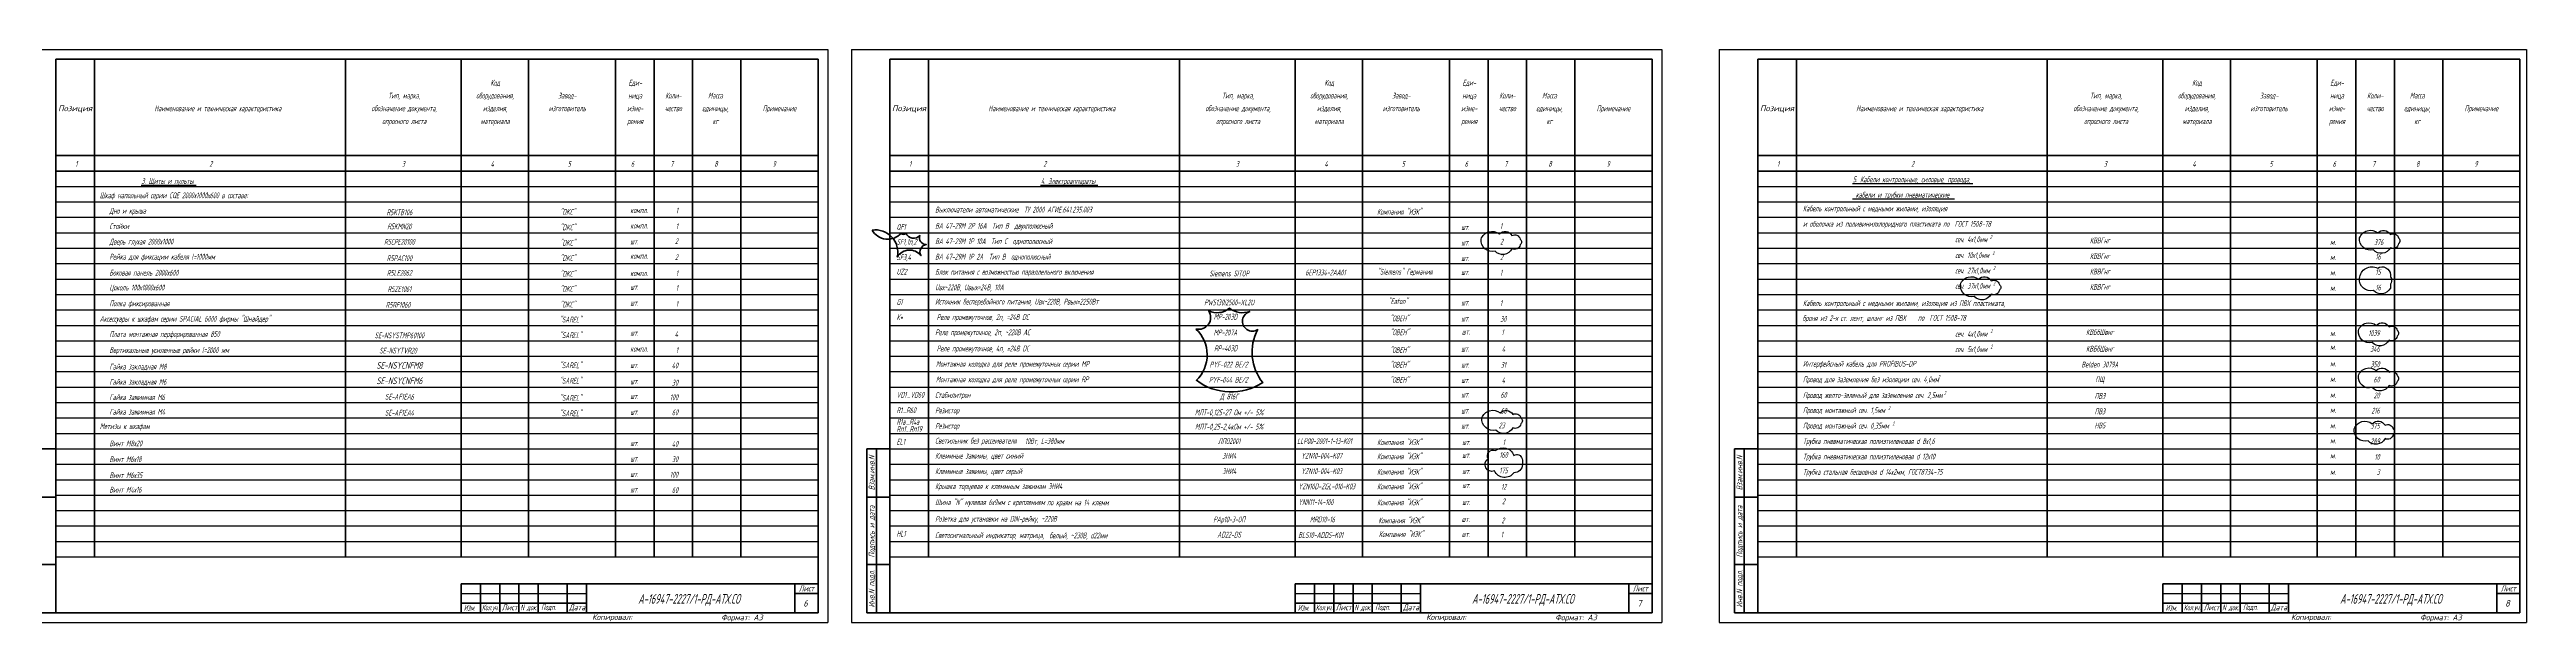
# Model space of a CAD drawing. Header units: millimetres. Extents: x -338 to 6826, y -8218 to 3153.
# Drawn here: x 4206 to 5490, y 2462 to 2759 of the extents above; entities that cross this region are included whole.
import ezdxf
from ezdxf.enums import TextEntityAlignment as Align

# ---------------------------------------------------------------- set-up
doc = ezdxf.new("R2010")
doc.units = ezdxf.units.MM
doc.layers.get('Defpoints').update_dxf_attribs({"color": 251})
for name, color, linetype, lineweight in [('Обводка', 6, 'Continuous', 25), ('Рамка тонкая', 5, 'Continuous', 25), ('Связи', 95, 'Continuous', 25), ('Текст_КИП', 2, 'Continuous', 25)]:
    doc.layers.add(name, color=color, linetype=linetype, lineweight=lineweight)
doc.styles.add('eskd.shx', font='eskd.shx', dxfattribs={"width": 0.8})
doc.styles.add('Simplex', font='simplex.shx', dxfattribs={"width": 0.7, "oblique": 15})

msp = doc.modelspace()

# ---------------------------------------------------------------- linework, layer by layer
at = {"lineweight": 60}
for p, q in [((4209, 2467), (4209, 2754)), ((4209, 2754), (4604, 2754)), ((4229, 2754), (4229, 2496)), ((4359, 2754), (4359, 2496)), ((4419, 2754), (4419, 2496)), ((4454, 2754), (4454, 2496)), ((4499, 2754), (4499, 2496)), ((4519, 2754), (4519, 2496)), ((4539, 2754), (4539, 2496)), ((4564, 2754), (4564, 2496)), ((4604, 2754), (4604, 2467)), ((4641.3, 2467), (4641.3, 2754)), ((4641.3, 2754), (5036.3, 2754)), ((4661.3, 2754), (4661.3, 2496)), ((4791.3, 2754), (4791.3, 2496)), ((4851.3, 2754), (4851.3, 2496)), ((4886.3, 2754), (4886.3, 2496)), ((4931.3, 2754), (4931.3, 2496)), ((4951.3, 2754), (4951.3, 2496)), ((4971.3, 2754), (4971.3, 2496)), ((4996.3, 2754), (4996.3, 2496)), ((5036.3, 2754), (5036.3, 2467)), ((5091.1, 2467), (5091.1, 2754)), ((5091.1, 2754), (5486.1, 2754)), ((5111.1, 2754), (5111.1, 2496)), ((5241.1, 2754), (5241.1, 2496)), ((5301.1, 2754), (5301.1, 2496)), ((5336.1, 2754), (5336.1, 2496)), ((5381.1, 2754), (5381.1, 2496)), ((5401.1, 2754), (5401.1, 2496)), ((5421.1, 2754), (5421.1, 2496)), ((5446.1, 2754), (5446.1, 2496)), ((5486.1, 2754), (5486.1, 2467)), ((4209, 2704), (4604, 2704)), ((4641.3, 2704), (5036.3, 2704)), ((5091.1, 2704), (5486.1, 2704)), ((4209, 2696), (4604, 2696)), ((4641.3, 2696), (5036.3, 2696)), ((5091.1, 2696), (5486.1, 2696)), ((4604, 2467), (4209, 2467)), ((5036.3, 2467), (4641.3, 2467)), ((5486.1, 2467), (5091.1, 2467))]:
    msp.add_line(p, q, dxfattribs=at)
at = {"color": 7, "lineweight": 40}
for p, q in [((4209, 2552), (4197, 2552)), ((4629.3, 2552), (4629.3, 2467)), ((4641.3, 2552), (4629.3, 2552)), ((4634.3, 2552), (4634.3, 2467)), ((5079.1, 2552), (5079.1, 2467)), ((5091.1, 2552), (5079.1, 2552)), ((5084.1, 2552), (5084.1, 2467)), ((4197, 2527), (4209, 2527)), ((4629.3, 2527), (4641.3, 2527)), ((5079.1, 2527), (5091.1, 2527)), ((4197, 2492), (4209, 2492)), ((4629.3, 2492), (4641.3, 2492)), ((5079.1, 2492), (5091.1, 2492)), ((4197, 2467), (4209, 2467)), ((4629.3, 2467), (4641.3, 2467)), ((5079.1, 2467), (5091.1, 2467))]:
    msp.add_line(p, q, dxfattribs=at)
at = {"lineweight": 50}
for p, q in [((4604, 2482), (4419, 2482)), ((4419, 2482), (4419, 2467)), ((4429, 2467), (4429, 2482)), ((4439, 2467), (4439, 2482)), ((4449, 2467), (4449, 2482)), ((4459, 2467), (4459, 2482)), ((4474, 2467), (4474, 2482)), ((4484, 2467), (4484, 2482)), ((4592, 2467), (4592, 2482)), ((5036.3, 2482), (4851.3, 2482)), ((4851.3, 2482), (4851.3, 2467)), ((4861.3, 2467), (4861.3, 2482)), ((4871.3, 2467), (4871.3, 2482)), ((4881.3, 2467), (4881.3, 2482)), ((4891.3, 2467), (4891.3, 2482)), ((4906.3, 2467), (4906.3, 2482)), ((4916.3, 2467), (4916.3, 2482)), ((5024.3, 2467), (5024.3, 2482)), ((5486.1, 2482), (5301.1, 2482)), ((5301.1, 2482), (5301.1, 2467)), ((5311.1, 2467), (5311.1, 2482)), ((5321.1, 2467), (5321.1, 2482)), ((5331.1, 2467), (5331.1, 2482)), ((5341.1, 2467), (5341.1, 2482)), ((5356.1, 2467), (5356.1, 2482)), ((5366.1, 2467), (5366.1, 2482)), ((5474.1, 2467), (5474.1, 2482)), ((4419, 2472), (4484, 2472)), ((4592, 2477), (4604, 2477)), ((4851.3, 2472), (4916.3, 2472)), ((5024.3, 2477), (5036.3, 2477)), ((5301.1, 2472), (5366.1, 2472)), ((5474.1, 2477), (5486.1, 2477))]:
    msp.add_line(p, q, dxfattribs=at)
at = {"lineweight": -3}
for p, q in [((4419, 2477), (4484, 2477)), ((4851.3, 2477), (4916.3, 2477)), ((5301.1, 2477), (5366.1, 2477))]:
    msp.add_line(p, q, dxfattribs=at)
at = {"layer": 'Defpoints', "color": 1, "lineweight": 40}
for points in [[(4632, 2665.4, 0.520567), (4647, 2663.8, 0.520567), (4647, 2663.8, 0.520567), (4649.5, 2663.8, 0.520567), (4656.8, 2662.5, 0.520567), (4660.1, 2657.9, 0.520567), (4657.3, 2652.2, 0.520567), (4645.1, 2651.5, 0.520567)], [(4799.9, 2614.1, 0.673437), (4806.5, 2623.5, 0.520567), (4806.5, 2623.5, 0.299483), (4817.2, 2624.9, 0.241007), (4827.8, 2623.1, 1.166286), (4831.9, 2613.8, 0.297787), (4834.5, 2586.3, -0.312916), (4800.1, 2587.5, 0.42962)]]:
    msp.add_lwpolyline(points, format="xyb", close=True, dxfattribs=at)
at = {"layer": 'Defpoints', "color": 1, "lineweight": 30}
for points in [[(4947.7, 2660.7, -0.520567), (4957.1, 2663.4, -0.520567), (4963.7, 2662.5, -0.520567), (4967.9, 2660.7, -0.520567), (4967.9, 2657.8, -0.520567), (4963.7, 2655.7, -0.520567), (4954.9, 2654.5, -0.520567)], [(5403, 2661.3, -0.520567), (5412.4, 2663.9, -0.520567), (5419, 2663.1, -0.520567), (5423.2, 2661.3, -0.520567), (5423.2, 2658.4, -0.520567), (5419, 2656.2, -0.520567), (5410.2, 2655.1, -0.520567)], [(5403, 2640.3, -0.536222), (5412.4, 2645.7, -0.577612), (5419, 2642.2, 0.167314), (5419.5, 2640.3, -0.164966), (5419.1, 2637.4, 0.058418), (5419, 2635.3, -0.520567), (5410.2, 2634.1, -0.520567)], [(5196.1, 2637.2, -0.520567), (5205.5, 2639.9, -0.520567), (5212.1, 2639, -0.520567), (5216.3, 2637.2, -0.520567), (5216.3, 2634.3, -0.520567), (5212.1, 2632.2, -0.520567), (5203.3, 2631, -0.520567)], [(5402.4, 2613.4, -0.520567), (5411.7, 2616, -0.520567), (5418.3, 2615.2, -0.520567), (5422.5, 2613.4, -0.520567), (5422.5, 2610.4, -0.520567), (5418.3, 2608.3, -0.520567), (5409.5, 2607.1, -0.520567)], [(5402.4, 2589.9, -0.520567), (5411.7, 2592.6, -0.520567), (5418.3, 2591.7, -0.520567), (5422.5, 2589.9, -0.520567), (5422.5, 2587, -0.520567), (5418.3, 2584.9, -0.520567), (5409.5, 2583.7, -0.520567)], [(4948.1, 2568, -0.520567), (4957.5, 2570.6, -0.520567), (4964.1, 2569.8, -0.520567), (4968.3, 2568, -0.520567), (4968.3, 2565, -0.520567), (4964.1, 2562.9, -0.520567), (4955.3, 2561.7, -0.520567)], [(5400.2, 2562.3, -0.520567), (5409.6, 2565, -0.520567), (5416.2, 2564.2, -0.520567), (5420.4, 2562.3, -0.520567), (5420.4, 2559.4, -0.520567), (5416.2, 2557.3, -0.520567), (5407.4, 2556.1, -0.520567)], [(4951.3, 2546.8, -0.698873), (4955.1, 2551.1, -0.508913), (4964.7, 2548.6, -0.520567), (4968.9, 2546.8, -0.151645), (4969.1, 2543.8, -0.430282), (4964.7, 2539.6, -0.563207), (4954.6, 2540.5, -0.886629)]]:
    msp.add_lwpolyline(points, format="xyb", close=True, dxfattribs=at)
at = {"layer": 'Обводка', "color": 155}
for p, q in [((4209, 2688), (4604, 2688)), ((4641.3, 2688), (5036.3, 2688)), ((5091.1, 2688), (5486.1, 2688)), ((4209, 2680), (4604, 2680)), ((4209, 2672), (4604, 2672)), ((4641.3, 2680), (5036.3, 2680)), ((4641.3, 2672), (5036.3, 2672)), ((5091.1, 2680), (5486.1, 2680)), ((5091.1, 2672), (5486.1, 2672)), ((4209, 2664), (4604, 2664)), ((4641.3, 2664), (5036.3, 2664)), ((5091.1, 2664), (5486.1, 2664)), ((4209, 2656), (4604, 2656)), ((4209, 2648), (4604, 2648)), ((4641.3, 2656), (5036.3, 2656)), ((4641.3, 2648), (5036.3, 2648)), ((5091.1, 2656), (5486.1, 2656)), ((5091.1, 2648), (5486.1, 2648)), ((4209, 2640), (4604, 2640)), ((4209, 2632), (4604, 2632)), ((4641.3, 2640), (5036.3, 2640)), ((4641.3, 2632), (5036.3, 2632)), ((5091.1, 2640), (5486.1, 2640)), ((5091.1, 2632), (5486.1, 2632)), ((4209, 2624), (4604, 2624)), ((4641.3, 2624), (5036.3, 2624)), ((5091.1, 2624), (5486.1, 2624)), ((4209, 2616), (4604, 2616)), ((4209, 2608), (4604, 2608)), ((4641.3, 2616), (5036.3, 2616)), ((4641.3, 2608), (5036.3, 2608)), ((5091.1, 2616), (5486.1, 2616)), ((5091.1, 2608), (5486.1, 2608)), ((4209, 2600), (4604, 2600)), ((4641.3, 2600), (5036.3, 2600)), ((5091.1, 2600), (5486.1, 2600)), ((4209, 2592), (4604, 2592)), ((4209, 2584), (4604, 2584)), ((4641.3, 2592), (5036.3, 2592)), ((4641.3, 2584), (5036.3, 2584)), ((5091.1, 2592), (5486.1, 2592)), ((5091.1, 2584), (5486.1, 2584)), ((4209, 2576), (4604, 2576)), ((4209, 2568), (4604, 2568)), ((4641.3, 2576), (5036.3, 2576)), ((4641.3, 2568), (5036.3, 2568)), ((5091.1, 2576), (5486.1, 2576)), ((5091.1, 2568), (5486.1, 2568)), ((4209, 2560), (4604, 2560)), ((4641.3, 2560), (5036.3, 2560)), ((5091.1, 2560), (5486.1, 2560)), ((4209, 2552), (4604, 2552)), ((4209, 2544), (4604, 2544)), ((4641.3, 2552), (5036.3, 2552)), ((4641.3, 2544), (5036.3, 2544)), ((5091.1, 2552), (5486.1, 2552)), ((5091.1, 2544), (5486.1, 2544)), ((4209, 2536), (4604, 2536)), ((4641.3, 2536), (5036.3, 2536)), ((5091.1, 2536), (5486.1, 2536)), ((4209, 2528), (4604, 2528)), ((4209, 2520), (4604, 2520)), ((4641.3, 2528), (5036.3, 2528)), ((4641.3, 2520), (5036.3, 2520)), ((5091.1, 2528), (5486.1, 2528)), ((5091.1, 2520), (5486.1, 2520)), ((4209, 2512), (4604, 2512)), ((4209, 2504), (4604, 2504)), ((4641.3, 2512), (5036.3, 2512)), ((4641.3, 2504), (5036.3, 2504)), ((5091.1, 2512), (5486.1, 2512)), ((5091.1, 2504), (5486.1, 2504)), ((4209, 2496), (4604, 2496)), ((4209, 2496), (4604, 2496)), ((4641.3, 2496), (5036.3, 2496)), ((4641.3, 2496), (5036.3, 2496)), ((5091.1, 2496), (5486.1, 2496)), ((5091.1, 2496), (5486.1, 2496))]:
    msp.add_line(p, q, dxfattribs=at)
at = {"layer": 'Рамка тонкая'}
for p, q in [((4189, 2759), (4609, 2759)), ((4609, 2759), (4609, 2462)), ((4621.3, 2759), (5041.3, 2759)), ((4621.3, 2759), (4621.3, 2462)), ((5041.3, 2759), (5041.3, 2462)), ((5071.1, 2759), (5489.5, 2759)), ((5071.1, 2759), (5071.1, 2462)), ((5489.5, 2759), (5489.5, 2462)), ((4189, 2462), (4609, 2462)), ((4621.3, 2462), (5041.3, 2462)), ((5071.1, 2462), (5489.5, 2462))]:
    msp.add_line(p, q, dxfattribs=at)

# ---------------------------------------------------------------- texts
at = {"color": 2, "style": 'Simplex', "oblique": 15, "width": 0.7}
for s, p in [('Взам.инв.N', (4633.3, 2539.5)), ('Взам.инв.N', (5083.1, 2539.5)), ('Подпись и дата', (4633.3, 2509.1)), ('Подпись и дата', (5083.1, 2509.1)), ('Инв.N подл.', (4633.3, 2479.5)), ('Инв.N подл.', (5083.1, 2479.5))]:
    msp.add_text(s, height=3, rotation=90, dxfattribs=at).set_placement(p, align=Align.CENTER)
at = {"layer": 'Связи', "color": 3, "style": 'Simplex', "oblique": 15, "width": 0.6}
msp.add_text('Belden 3079А', height=3, dxfattribs=at).set_placement((5268.4, 2594.2), align=Align.CENTER)
at = {"layer": 'Текст_КИП', "style": 'Simplex', "oblique": 15, "width": 0.6}
for s, p in [('Тип, марка,', (4389.5, 2733.6)), ('оборудования,', (4436.6, 2733.6)), ('Код', (4436.6, 2740.3)), ('Завод-', (4474, 2733.6)), ('ница', (4509.2, 2733.6)), ('Еди-', (4509.2, 2740.3)), ('Коли-', (4529, 2733.6)), ('Масса', (4550.8, 2733.6)), ('Тип, марка,', (4821.7, 2733.6)), ('оборудования,', (4868.9, 2733.6)), ('Код', (4868.9, 2740.3)), ('Завод-', (4906.3, 2733.6)), ('ница', (4941.5, 2733.6)), ('Еди-', (4941.5, 2740.3)), ('Коли-', (4961.3, 2733.6)), ('Масса', (4983.1, 2733.6)), ('Тип, марка,', (5271.6, 2733.6)), ('оборудования,', (5318.7, 2733.6)), ('Код', (5318.7, 2740.3)), ('Завод-', (5356.1, 2733.6)), ('ница', (5391.3, 2733.6)), ('Еди-', (5391.3, 2740.3)), ('Коли-', (5411.1, 2733.6)), ('Масса', (5432.9, 2733.6)), ('Наименование и техническая характеристика', (4292.9, 2727)), ('обозначение документа,', (4389.5, 2727)), ('опросного листа', (4389.5, 2720.3)), ('материала', (4436.6, 2720.3)), ('изделия,', (4436.6, 2727)), ('изготовитель', (4474, 2727)), ('рения', (4509.2, 2720.3)), ('изме-', (4509.2, 2727)), ('чество', (4529, 2727)), ('единицы,', (4550.8, 2727)), ('кг', (4550.8, 2720.3)), ('Примечание', (4584, 2727)), ('Наименование и техническая характеристика', (4725.2, 2727)), ('обозначение документа,', (4821.7, 2727)), ('опросного листа', (4821.7, 2720.3)), ('материала', (4868.9, 2720.3)), ('изделия,', (4868.9, 2727)), ('изготовитель', (4906.3, 2727)), ('рения', (4941.5, 2720.3)), ('изме-', (4941.5, 2727)), ('чество', (4961.3, 2727)), ('единицы,', (4983.1, 2727)), ('кг', (4983.1, 2720.3)), ('Примечание', (5016.3, 2727)), ('Наименование и техническая характеристика', (5175, 2727)), ('обозначение документа,', (5271.6, 2727)), ('опросного листа', (5271.6, 2720.3)), ('материала', (5318.7, 2720.3)), ('изделия,', (5318.7, 2727)), ('изготовитель', (5356.1, 2727)), ('рения', (5391.3, 2720.3)), ('изме-', (5391.3, 2727)), ('чество', (5411.1, 2727)), ('единицы,', (5432.9, 2727)), ('кг', (5432.9, 2720.3)), ('Примечание', (5466.1, 2727))]:
    msp.add_text(s, height=3, dxfattribs=at).set_placement(p, align=Align.CENTER)
at = {"layer": 'Текст_КИП', "style": 'Simplex', "oblique": 15}
for s, width, p, p2 in [('Позиция', 0.960052, (4210.1, 2727), (4227.8, 2727)), ('Позиция', 0.960052, (4642.3, 2727), (4660, 2727)), ('Позиция', 0.960052, (5092.2, 2727), (5109.9, 2727)), ('Кол.уч.', 0.603486, (4429.8, 2468.3), (4438.5, 2468.3)), ('Лист', 0.686041, (4440.1, 2468.3), (4448.3, 2468.3)), ('N док.', 0.628372, (4449.7, 2468.3), (4458.4, 2468.3)), ('Дата', 0.652619, (4474.9, 2468.3), (4483.3, 2468.3)), ('Кол.уч.', 0.603486, (4862, 2468.3), (4870.7, 2468.3)), ('Лист', 0.686041, (4872.3, 2468.3), (4880.6, 2468.3)), ('N док.', 0.628372, (4882, 2468.3), (4890.7, 2468.3)), ('Дата', 0.652619, (4907.2, 2468.3), (4915.5, 2468.3)), ('Кол.уч.', 0.603486, (5311.9, 2468.3), (5320.6, 2468.3)), ('Лист', 0.686041, (5322.2, 2468.3), (5330.4, 2468.3)), ('N док.', 0.628372, (5331.8, 2468.3), (5340.5, 2468.3)), ('Дата', 0.652619, (5357, 2468.3), (5365.4, 2468.3))]:
    msp.add_text(s, height=3, dxfattribs=dict(at, width=width)).set_placement(p, p2, align=Align.FIT)
at = {"layer": 'Текст_КИП', "style": 'Simplex', "oblique": 15, "width": 0.6}
for s, height, p in [('1', 3, (4219, 2698.2)), ('2', 3, (4288.5, 2698.2)), ('3', 3, (4388.3, 2698.2)), ('4', 3, (4434.3, 2698.2)), ('5', 3, (4474.2, 2698.2)), ('6', 3, (4507, 2698.2)), ('7', 3, (4527.4, 2698.2)), ('8', 3, (4550.2, 2698.2)), ('9', 3, (4580.4, 2698.2)), ('1', 3, (4651.2, 2698.2)), ('2', 3, (4720.8, 2698.2)), ('3', 3, (4820.6, 2698.2)), ('4', 3, (4866.5, 2698.2)), ('5', 3, (4906.5, 2698.2)), ('6', 3, (4939.2, 2698.2)), ('7', 3, (4959.7, 2698.2)), ('8', 3, (4982.5, 2698.2)), ('9', 3, (5012.7, 2698.2)), ('1', 3, (5101.1, 2698.2)), ('2', 3, (5170.6, 2698.2)), ('3', 3, (5270.4, 2698.2)), ('4', 3, (5316.4, 2698.2)), ('5', 3, (5356.3, 2698.2)), ('6', 3, (5389.1, 2698.2)), ('7', 3, (5409.5, 2698.2)), ('8', 3, (5432.3, 2698.2)), ('9', 3, (5462.5, 2698.2)), ('%%U3. Щиты и пульты ', 3, (4253.3, 2689.3)), ('%%U4. Электроаппараты ', 3, (4719.5, 2689.3)), ('%%U5. Кабели контрольные, силовые, провода, ', 3, (5140.4, 2690.2)), ('%%U кабели и трубки пневматические  ', 3, (5140.4, 2682.2)), ('Реле промежуточное, 2п, =24В DC', 3, (4665.5, 2618.8)), ('2', 2, (5211.7, 2612)), ('Монтажная колодка для реле промежуточных серии МР', 3, (4665.1, 2594.5)), ('Реле промежуточное, 4п, =24В DC', 3, (4665.5, 2602.5)), ('2', 2, (5211.7, 2604)), ('Монтажная колодка для реле промежуточных серии RP', 3, (4665.1, 2586.5)), ('Метизы к шкафам', 3, (4231.7, 2562.2)), ('Изм.', 3, (4420.4, 2468.1)), ('Подп.', 3, (4460.5, 2468.4)), ('А-16947-2227/1-РД-АТХ.СО', 5, (4510.8, 2471.7)), ('Изм.', 3, (4852.7, 2468.1)), ('Подп.', 3, (4892.8, 2468.4)), ('А-16947-2227/1-РД-АТХ.СО', 5, (4943, 2471.7)), ('Изм.', 3, (5302.5, 2468.1)), ('Подп.', 3, (5342.6, 2468.4)), ('А-16947-2227/1-РД-АТХ.СО', 5, (5392.9, 2471.7))]:
    msp.add_text(s, height=height, dxfattribs=at).set_placement(p)
at = {"layer": 'Текст_КИП', "color": 3, "lineweight": -3, "style": 'Simplex', "oblique": 15, "width": 0.6}
for s, p in [('Шкаф напольный серии CQE 2000х1000х600 в составе:', (4231.7, 2681.9)), ('Дно и крыша', (4236.7, 2673.9)), ('компл.', (4506.7, 2674.2)), ('Дверь глухая 2000х1000', (4236.7, 2657.9)), ('Стойки', (4236.7, 2665.9)), ('компл.', (4506.7, 2666.2)), ('шт.', (4506.7, 2658)), ('Рейка для фиксации кабеля l=1000мм', (4236.7, 2650.1)), ('Боковая панель 2000х600', (4236.7, 2641.8)), ('компл.', (4506.7, 2650.5)), ('Цоколь 100х1000х600', (4236.7, 2634.1)), ('компл.', (4506.7, 2641.6)), ('шт.', (4506.7, 2634.4)), ('Аксессуары к шкафам серии SPACIAL 6000 фирмы "Шнайдер"', (4231.7, 2617.9)), ('Полка фиксированная', (4236.7, 2625.9)), ('Плата монтажная перфорированная 850', (4236.7, 2610)), ('шт.', (4506.7, 2610.6)), ('Вертикальные усиленные рейки l=2000 мм', (4236.7, 2601.7)), ('Гайка закладная М8', (4236.7, 2593.1)), ('компл.', (4506.7, 2602.4)), ('шт.', (4506.7, 2593.9)), ('Гайка закладная М6', (4236.7, 2585.2)), ('шт.', (4506.7, 2585.5)), ('Гайка зажимная М6', (4236.7, 2577.3)), ('Гайка зажимная М4', (4236.7, 2569.7)), ('шт.', (4506.7, 2577.8)), ('шт.', (4506.7, 2569.6))]:
    msp.add_text(s, height=3, dxfattribs=at).set_placement(p)
for s, p in [('R5KTB106', (4387, 2673.1)), ('"DKC"', (4474.2, 2673.3)), ('R5CPE20100', (4387, 2657.8)), ('R5KMN20', (4387, 2665.8)), ('"DKC"', (4474.2, 2665.3)), ('"DKC"', (4474.2, 2657.3)), ('R5РАС100', (4387, 2649.3)), ('"DKC"', (4474.2, 2649.4)), ('"DKC"', (4474.2, 2641.2)), ('"Siemens" Германия', (4908.2, 2642.3)), ('R5LE2062', (4387, 2641.7)), ('R5ZE1061', (4387, 2633.3)), ('"DKC"', (4474.2, 2633.4)), ('"SAREL"', (4475.7, 2617.5)), ('"SAREL"', (4475.7, 2609.4))]:
    msp.add_text(s, height=3, dxfattribs=at).set_placement(p, align=Align.CENTER)
for s, p in [('1', (4531.4, 2674)), ('2', (4531.4, 2658.2)), ('1', (4531.4, 2665.9)), ('2', (4531.4, 2649.9)), ('1', (4531.4, 2641.6)), ('1', (4531.4, 2633.9)), ('4', (4531.4, 2609.9)), ('40', (4531.4, 2593.7)), ('1', (4531.4, 2601.7)), ('30', (4531.4, 2584.8)), ('100', (4531.4, 2577.2)), ('60', (4531.4, 2569.4))]:
    msp.add_text(s, height=3, dxfattribs=at).set_placement(p, align=Align.RIGHT)
at = {"layer": 'Текст_КИП', "color": 3, "style": 'Simplex', "oblique": 15}
for s, height, width, p in [('Выключатели автоматические  ТУ 2000 АГИЕ.641.235.003', 3, 0.6, (4664.7, 2674.5)), ('Кабель контрольный с медными жилами, изоляция', 3, 0.6, (5114.5, 2675.1)), ('SF1,1п,2', 3, 0.6, (4644.7, 2657.8)), ('QF1 ', 3, 0.6, (4644.7, 2665.5)), ('ВА 47-29М 2Р 16А  Тип В  двухполюсный', 3, 0.6, (4664.7, 2666.1)), ('ВА 47-29М 1P 10А  Тип C  однополюсный', 3, 0.6, (4664.7, 2658.1)), ('шт.', 3, 0.6, (4937.4, 2665.4)), ('шт.', 3, 0.6, (4937.4, 2657.4)), ('и оболочка из поливинилхлоридного пластиката', 3, 0.6, (5114.5, 2667.1)), ('по  ГОСТ 1508-78', 3, 0.6, (5187.1, 2667.1)), ('сеч. 4х1,0мм', 3, 0.6, (5193.4, 2659.1)), ('2', 2, 0.6, (5211.4, 2660.8)), ('м.', 3, 0.7, (5387.7, 2657.7)), ('376', 3, 0.6, (5410.5, 2657.6)), ('SF3,4', 3, 0.6, (4644.7, 2649.8)), ('UZ2', 3, 0.6, (4644.7, 2642.3)), ('ВА 47-29М 1P 2А  Тип В  однополюсный', 3, 0.6, (4664.7, 2650.1)), ('Блок питания с возможностью параллельного включения', 3, 0.6, (4664.7, 2642.2)), ('шт.', 3, 0.6, (4937.4, 2649.4)), ('сеч. 10х1,0мм', 3, 0.6, (5193.4, 2650.9)), ('сеч. 27х1,0мм', 3, 0.6, (5193.4, 2642.9)), ('2', 2, 0.6, (5212.7, 2652.4)), ('2', 2, 0.6, (5213.1, 2644.7)), ('м.', 3, 0.7, (5387.7, 2649.9)), ('16', 3, 0.6, (5411.2, 2650.1)), ('15', 3, 0.6, (5411.2, 2642.1)), ('Uвх~220В, Uвых=24В, 10А', 3, 0.6, (4664.7, 2634.2)), ('шт.', 3, 0.6, (4937.4, 2642.1)), ('сеч. 37х1,0мм', 3, 0.6, (5193.4, 2635)), ('2', 2, 0.6, (5213.1, 2636.7)), ('м.', 3, 0.7, (5387.7, 2641.9)), ('м.', 3, 0.7, (5387.7, 2633.9)), ('16', 3, 0.6, (5411.2, 2634.1)), ('шт.', 3, 0.6, (4506.7, 2626.2)), ('К*', 3, 0.6, (4644.7, 2618.7)), ('G1', 3, 0.6, (4644.7, 2626.6)), ('Источник бесперебойного питания, Uвх~220В, Pвых=2250Вт', 3, 0.6, (4664.7, 2626.8)), ('шт.', 3, 0.6, (4937.4, 2626.3)), ('шт.', 3, 0.6, (4937.4, 2618)), ('броня из 2-х ст. лент, шланг из ПВХ ', 3, 0.6, (5114.3, 2618.3)), ('Кабель контрольный с медными жилами, изоляция из ПВХ пластиката, ', 3, 0.6, (5114.5, 2626)), ('по  ГОСТ 1508-78', 3, 0.6, (5174.1, 2618.4)), ('Реле промежуточное, 2п, ~220В АС ', 3, 0.6, (4664.7, 2610.9)), ('шт.', 3, 0.6, (4937.7, 2611.2)), ('сеч. 4х1,0мм', 3, 0.6, (5193.4, 2610.1)), ('м.', 3, 0.7, (5387.7, 2610.4)), ('шт.', 3, 0.6, (4937.4, 2602.4)), ('шт.', 3, 0.6, (4937.4, 2594)), ('Интерфейсный кабель для PROFIBUS-DP', 3, 0.6, (5114.5, 2594.6)), ('сеч. 5х1,0мм', 3, 0.6, (5193.4, 2602.1)), ('м.', 3, 0.7, (5387.7, 2603.3)), ('м.', 3, 0.7, (5387.7, 2594.7)), ('VD1...VD60', 3, 0.6, (4644.7, 2578.5)), ('Стабилитрон', 3, 0.6, (4664.7, 2578.4)), ('шт.', 3, 0.6, (4937.4, 2586.1)), ('шт.', 3, 0.6, (4937.4, 2578.6)), ('Провод для заземления без изоляции сеч. 4,0мм', 3, 0.6, (5114.5, 2586.5)), ('Провод желто-зеленый для заземления сеч. 2,5мм', 3, 0.6, (5114.5, 2578.3)), ('2', 2, 0.6, (5184.5, 2588.3)), ('2', 2, 0.6, (5187.6, 2579.9)), ('м.', 3, 0.7, (5387.7, 2586.7)), ('м.', 3, 0.7, (5387.7, 2578.5)), ('R1...R60', 3, 0.6, (4644.7, 2570.5)), ('Резистор', 3, 0.6, (4664.7, 2570.4)), ('шт.', 3, 0.6, (4937.4, 2570.3)), ('Провод монтажный сеч. 1,5мм', 3, 0.6, (5114.5, 2570.5)), ('2', 2, 0.6, (5158.7, 2572.1)), ('м.', 3, 0.7, (5387.7, 2570.7)), ('Винт М8х20', 3, 0.6, (4236.7, 2553.3)), ('шт.', 3, 0.6, (4506.7, 2553.4)), ('R1а...R4а', 3, 0.6, (4644.7, 2564.5)), ('Rп1...Rп19', 3, 0.6, (4644.7, 2560.8)), ('EL1', 3, 0.6, (4644.7, 2554.2)), ('Резистор', 3, 0.6, (4664.7, 2562.4)), ('Светильник без рассеивателя  ', 3, 0.6, (4664.7, 2554.7)), ('10Вт, L=380мм', 3, 0.6, (4711.2, 2554.5)), ('LLP00-2001-1-13-K01', 3, 0.6, (4852.3, 2554.5)), ('шт.', 3, 0.6, (4937.4, 2562.4)), ('шт.', 3, 0.6, (4937.9, 2553.9)), ('Провод монтажный сеч. 0,35мм', 3, 0.6, (5114.5, 2562.5)), ('Трубка пневматическая полиэтиленовая d 8х1,6', 3, 0.6, (5114.5, 2554.5)), ('2', 2, 0.6, (5160.9, 2564.1)), ('м.', 3, 0.7, (5387.7, 2562.6)), ('м.', 3, 0.7, (5387.7, 2554.8)), ('Винт М6х18', 3, 0.6, (4236.7, 2545.1)), ('шт.', 3, 0.6, (4506.7, 2545.4)), ('Клеммные зажимы, цвет синий', 3, 0.6, (4664.7, 2546.9)), (' YZN10-004-K07', 3, 0.6, (4852.9, 2546.9)), ('шт.', 3, 0.6, (4937.9, 2547.3)), ('Трубка пневматическая полиэтиленовая d 12х10', 3, 0.6, (5114.5, 2546.5)), ('м.', 3, 0.7, (5387.7, 2547)), ('Винт М6х35', 3, 0.6, (4236.7, 2536.8)), ('Винт М4х16', 3, 0.6, (4236.7, 2529.3)), ('шт.', 3, 0.6, (4506.7, 2537.4)), ('шт.', 3, 0.6, (4506.7, 2529.4)), ('Клеммные зажимы, цвет серый', 3, 0.6, (4664.7, 2538.9)), ('Крышка торцевая к клеммным зажимам ЗНИ4', 3, 0.6, (4664.7, 2531.1)), ('YZN10D-ZGL-010-K03', 3, 0.6, (4852.9, 2531)), (' YZN10-004-K03', 3, 0.6, (4852.9, 2538.9)), ('шт.', 3, 0.6, (4937.9, 2538.9)), ('шт.', 3, 0.6, (4937.9, 2531.6)), ('Трубка стальная бесшовная d 14х2мм, ГОСТ8734-75', 3, 0.6, (5114.5, 2538.5)), ('м.', 3, 0.7, (5387.7, 2538.5)), ('Шина "N" нулевая 6х9мм с креплением', 3, 0.6, (4664.7, 2522.8)), ('Розетка для установки на DIN-рейку, ~220В', 3, 0.6, (4664.7, 2514.2)), ('по краям на 14 клемм', 3, 0.6, (4722.7, 2522.7)), ('YNN11-14-100', 3, 0.6, (4852.9, 2522.9)), ('шт.', 3, 0.6, (4937.9, 2522.9)), ('HL1', 3, 0.6, (4644.7, 2506.5)), ('Светосигнальный индикатор, матрица,', 3, 0.6, (4664.7, 2505.7)), ('белый, ~230В, d22мм ', 3, 0.6, (4723.9, 2505.6)), ('BLS10-ADDS-K01', 3, 0.6, (4852.9, 2505.8)), ('шт.', 3, 0.6, (4937.6, 2514.1)), ('шт.', 3, 0.6, (4937.6, 2506.2)), ('Копировал:', 3, 0.8, (4486.9, 2463.3)), ('Формат: А3', 3, 0.8, (4553.8, 2463.1)), ('Копировал:', 3, 0.8, (4919.2, 2463.3)), ('Формат: А3', 3, 0.8, (4986.1, 2463.1)), ('Копировал:', 3, 0.8, (5367.5, 2463.3)), ('Формат: А3', 3, 0.8, (5434.4, 2463.1))]:
    msp.add_text(s, height=height, dxfattribs=dict(at, width=width)).set_placement(p)
at = {"layer": 'Текст_КИП', "color": 3, "oblique": 15}
for s, height, style, width, p in [('Компания "ИЭК"', 3, 'Simplex', 0.6, (4905.3, 2673.4)), ('2', 3, 'Simplex', 0.6, (4958.3, 2657.9)), ('1', 3, 'Simplex', 0.6, (4958, 2666)), ('КВВГнг', 3, 'Simplex', 0.6, (5268.4, 2658.5)), ('6ЕР1334-2АА01', 3, 'Simplex', 0.6, (4867, 2641.9)), ('2', 3, 'Simplex', 0.6, (4958.3, 2649.8)), ('1', 3, 'Simplex', 0.6, (4958, 2641.8)), ('КВВГнг', 3, 'Simplex', 0.6, (5268.4, 2650.4)), ('КВВГнг', 3, 'Simplex', 0.6, (5268.4, 2642.4)), ('Siemens SITOP', 3, 'Simplex', 0.6, (4817.1, 2641.4)), ('КВВГнг', 3, 'Simplex', 0.6, (5268.4, 2634.4)), ('R5RF1060 ', 3, 'Simplex', 0.6, (4387, 2625.1)), ('"DKC"', 3, 'Simplex', 0.6, (4474.2, 2625.3)), ('PW5130i2500-XL2U', 3, 'Simplex', 0.6, (4817.1, 2626.4)), ('"Eaton"', 3, 'Simplex', 0.6, (4904.6, 2627)), ('"ОВЕН"', 3, 'Simplex', 0.6, (4905.3, 2618.1)), ('1', 3, 'Simplex', 0.6, (4958, 2626)), ('30', 3, 'Simplex', 0.6, (4959.2, 2617.8)), ('SE-NSYSTMP60100', 3, 'Simplex', 0.6, (4387, 2609.3)), ('"ОВЕН"', 3, 'Simplex', 0.6, (4905.4, 2610.9)), ('1', 3, 'Simplex', 0.6, (4958.8, 2611)), ('КВБбШвнг', 3, 'Simplex', 0.6, (5268.4, 2611)), ('SE-NSYCNFM8', 3.5, 'eskd.shx', 0.8, (4387, 2593.5)), ('SE-NSYTVR20 ', 3, 'Simplex', 0.6, (4387, 2601.4)), ('"SAREL"', 3, 'Simplex', 0.6, (4475.7, 2593.8)), ('"ОВЕН"', 3, 'Simplex', 0.6, (4905.3, 2601.7)), ('"ОВЕН"', 3, 'Simplex', 0.6, (4905.3, 2594.1)), ('31', 3, 'Simplex', 0.6, (4959.2, 2594)), ('4', 3, 'Simplex', 0.6, (4959.2, 2602.2)), ('КВБбШвнг', 3, 'Simplex', 0.6, (5268.4, 2602.4)), ('SE-NSYCNFM6', 3.5, 'eskd.shx', 0.8, (4387, 2585.5)), ('SE-AF1EA6', 3, 'Simplex', 0.6, (4387, 2577.5)), ('"SAREL"', 3, 'Simplex', 0.6, (4475.7, 2585.8)), ('Д 816Г', 3, 'Simplex', 0.6, (4817.1, 2577.6)), ('"ОВЕН"', 3, 'Simplex', 0.6, (4905.3, 2586.2)), ('60', 3, 'Simplex', 0.6, (4959.3, 2578.4)), ('4', 3, 'Simplex', 0.6, (4959.2, 2586)), ('ПВ3', 3, 'Simplex', 0.6, (5268.4, 2577.9)), ('ПЩ', 3, 'Simplex', 0.6, (5268.4, 2586.6)), ('SE-AF1EA4', 3, 'Simplex', 0.6, (4387, 2569.2)), ('"SAREL"', 3, 'Simplex', 0.6, (4475.7, 2576.9)), ('"SAREL"', 3, 'Simplex', 0.6, (4475.7, 2568.9)), ('МЛТ-0,125-27 Ом +/- 5%%%', 3, 'Simplex', 0.6, (4817.1, 2569.4)), ('60', 3, 'Simplex', 0.6, (4959.3, 2570.2)), ('ПВ3', 3, 'Simplex', 0.6, (5268.4, 2569.9)), ('МЛТ-0,25-2,4кОм +/- 5%%%', 3, 'Simplex', 0.6, (4817.1, 2562)), ('ЛПО2001', 3, 'Simplex', 0.6, (4817.1, 2554.5)), ('Компания "ИЭК"', 3, 'Simplex', 0.6, (4905.3, 2553.9)), ('23', 3, 'Simplex', 0.6, (4958.3, 2562.6)), ('1', 3, 'Simplex', 0.6, (4959.4, 2553.9)), ('НВ5', 3, 'Simplex', 0.6, (5268.4, 2562.6)), ('ЗНИ4', 3, 'Simplex', 0.6, (4817.1, 2546.9)), ('Компания "ИЭК"', 3, 'Simplex', 0.6, (4905.3, 2546.6)), ('Компания "ИЭК"', 3, 'Simplex', 0.6, (4905.3, 2538.6)), ('160', 3, 'Simplex', 0.6, (4959.3, 2547.3)), ('175', 3, 'Simplex', 0.6, (4959.3, 2539.3)), ('ЗНИ4', 3, 'Simplex', 0.6, (4817.1, 2538.9)), ('Компания "ИЭК"', 3, 'Simplex', 0.6, (4905.3, 2531)), ('12', 3, 'Simplex', 0.6, (4959.4, 2530.8)), ('РАр10-3-ОП', 3, 'Simplex', 0.6, (4817.1, 2513.9)), ('Компания "ИЭК"', 3, 'Simplex', 0.6, (4905.3, 2522.7)), ('Компания "ИЭК"', 3, 'Simplex', 0.6, (4905.9, 2513.4)), ('2', 3, 'Simplex', 0.6, (4959, 2513.4)), ('2', 3, 'Simplex', 0.6, (4959.3, 2523.3)), ('AD22-DS', 3, 'Simplex', 0.6, (4817.1, 2506)), ('Компания "ИЭК"', 3, 'Simplex', 0.6, (4906.2, 2506.3)), ('1', 3, 'Simplex', 0.6, (4958.4, 2506))]:
    msp.add_text(s, height=height, dxfattribs=dict(at, style=style, width=width)).set_placement(p, align=Align.CENTER)
at = {"layer": 'Текст_КИП', "color": 3, "style": 'Simplex', "oblique": 15, "width": 0.6}
for s, p in [('1', (4531.4, 2625.7)), ('1039', (5413.4, 2610.5)), ('346', (5413.4, 2602.2)), ('350', (5413.4, 2594.3)), ('20', (5413.4, 2578.2)), ('60', (5413.4, 2586.4)), ('216', (5413.4, 2570.3)), ('40', (4531.4, 2553)), ('289', (5413.4, 2554.4)), ('375', (5413.4, 2562.4)), ('30', (4531.4, 2545.1)), ('10', (5413.4, 2546.3)), ('100', (4531.4, 2537.1)), ('60', (4531.4, 2529.1)), ('3', (5413.4, 2538.4)), ('MRD10-16', (4871.9, 2513.9))]:
    msp.add_text(s, height=3, dxfattribs=at).set_placement(p, align=Align.RIGHT)
at = {"layer": 'Текст_КИП', "style": 'Simplex', "oblique": 15, "width": 0.6}
for s, p in [('МР-203D', (4821.3, 2619)), ('МР-207А', (4821.3, 2610.8)), ('PYF-022 BE/2', (4826.7, 2594.2)), ('RP-403D', (4821.3, 2602.6)), ('PYF-044 BE/2', (4826.7, 2586.3))]:
    msp.add_text(s, height=3, dxfattribs=at).set_placement(p, align=Align.RIGHT)
at = {"layer": 'Текст_КИП', "lineweight": -3, "style": 'Simplex', "oblique": 15, "width": 0.7}
for s, height, p in [('Лист', 3, (4594.1, 2478.1)), ('Лист', 3, (5026.3, 2478.1)), ('Лист', 3, (5476.2, 2478.1)), ('6', 3.5, (4596.4, 2470.2)), ('7', 3.5, (5028.7, 2470.2)), ('8', 3.5, (5478.5, 2470.2))]:
    msp.add_text(s, height=height, dxfattribs=at).set_placement(p)

doc.saveas('drawing.dxf')
